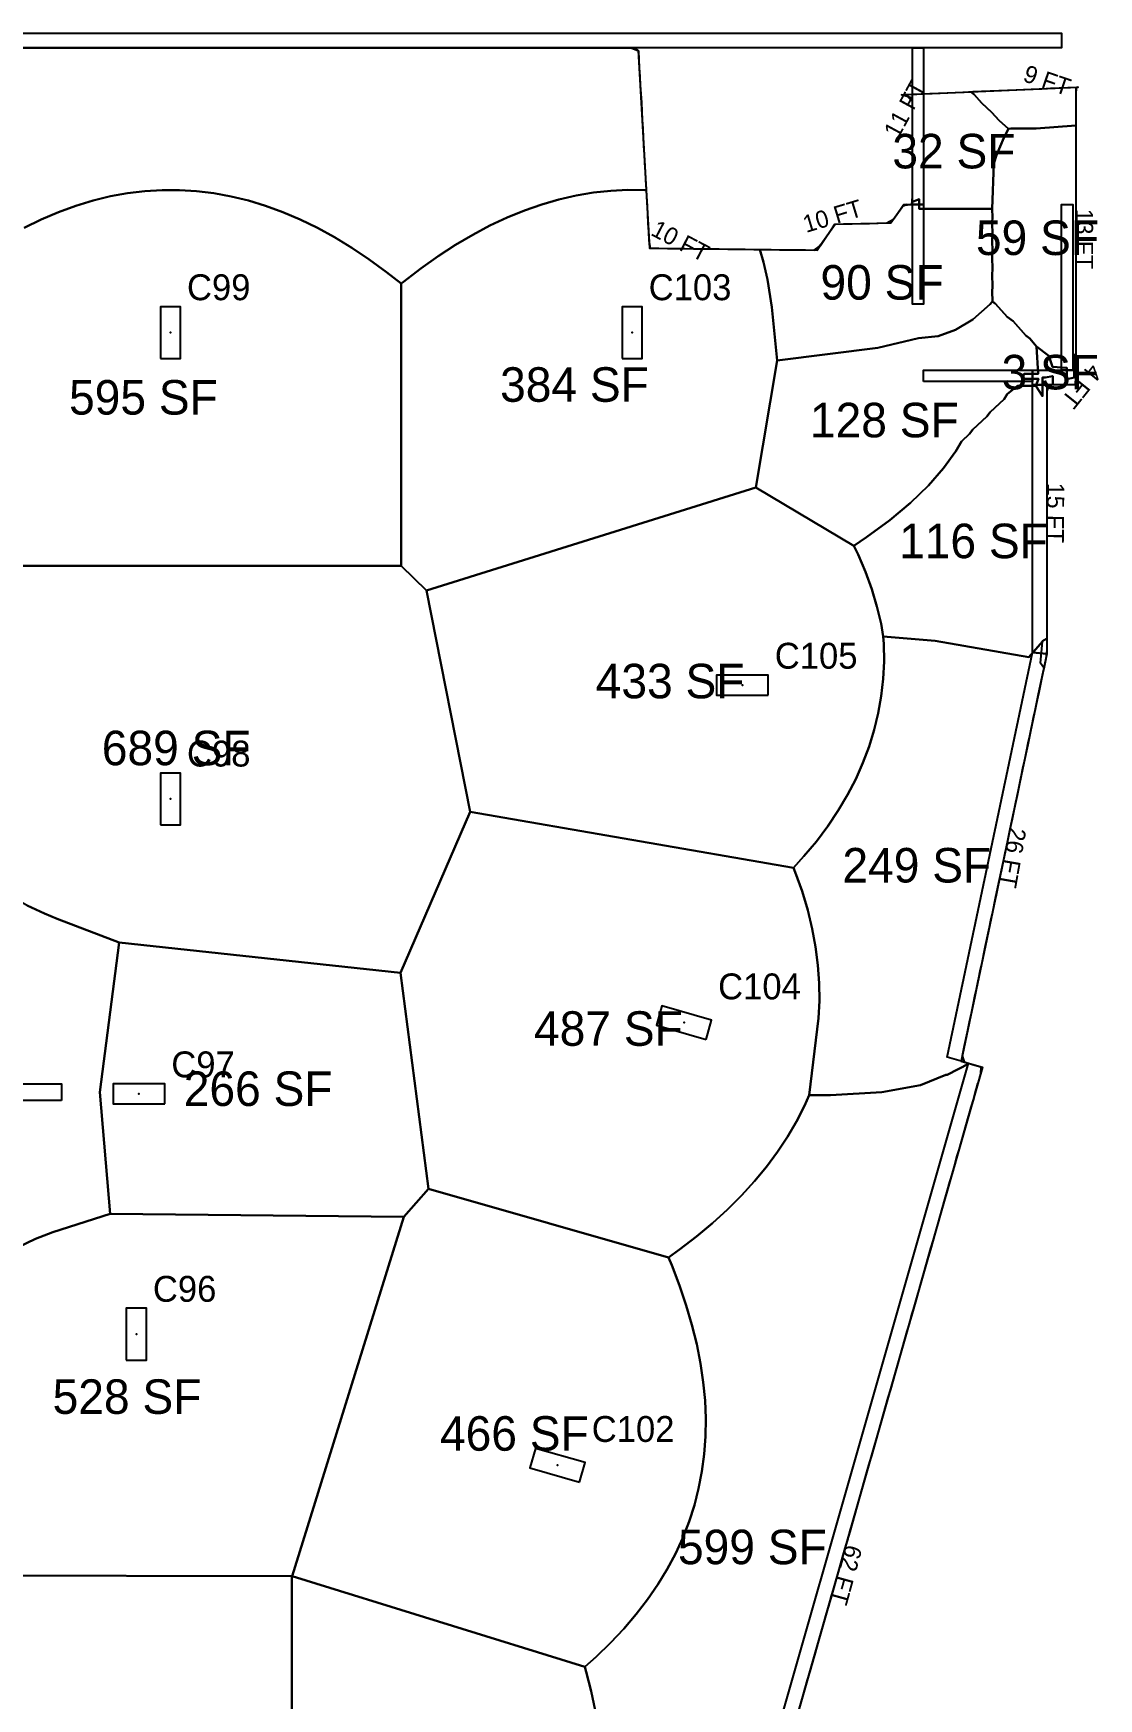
# Model space of a CAD drawing. Header units: metres. Extents: x 3272 to 9634, y 5311 to 56288.
# Drawn here: x 8892 to 9633, y 38758 to 39915 of the extents above; entities that cross this region are included whole.
import ezdxf
from ezdxf.enums import TextEntityAlignment as Align

# ---------------------------------------------------------------- set-up
doc = ezdxf.new("R2010")
doc.units = ezdxf.units.M
for name, color, linetype in [('BOUNDARY', 5, 'Continuous'), ('COL-LABEL', 2, 'Continuous'), ('COLS', 2, 'Continuous'), ('FLOOR_4_AREA_LABELS', 3, 'Continuous'), ('FLOOR_4_BOUNDARY', 5, 'Continuous'), ('FLOOR_4_COLUMNS', 7, 'Continuous'), ('FLOOR_4_FASCADE_COLUMNS', 30, 'Continuous'), ('FLOOR_4_FASCADE_WALLS', 4, 'Continuous'), ('FLOOR_4_LARGE_TRIBUTARY', 6, 'Continuous'), ('FLOOR_4_TRIBUTARY_COL_36', 2, 'Continuous'), ('FLOOR_4_TRIBUTARY_COL_37', 2, 'Continuous'), ('FLOOR_4_TRIBUTARY_COL_40', 2, 'Continuous'), ('FLOOR_4_TRIBUTARY_COL_44', 2, 'Continuous'), ('FLOOR_4_TRIBUTARY_COL_48', 2, 'Continuous'), ('FLOOR_4_TRIBUTARY_COL_52', 2, 'Continuous'), ('FLOOR_4_TRIBUTARY_COL_53', 2, 'Continuous'), ('FLOOR_4_TRIBUTARY_COL_93', 2, 'Continuous'), ('FLOOR_4_TRIBUTARY_COL_94', 2, 'Continuous'), ('FLOOR_4_TRIBUTARY_COL_95', 2, 'Continuous'), ('FLOOR_4_WALL_TRIBUTARY_116', 1, 'Continuous'), ('FLOOR_4_WALL_TRIBUTARY_131', 1, 'Continuous'), ('FLOOR_4_WALL_TRIBUTARY_132', 1, 'Continuous'), ('FLOOR_4_WALL_TRIBUTARY_133', 1, 'Continuous'), ('FLOOR_4_WALL_TRIBUTARY_134', 1, 'Continuous'), ('FLOOR_4_WALL_TRIBUTARY_135', 1, 'Continuous'), ('FLOOR_4_WALL_TRIBUTARY_137', 1, 'Continuous'), ('FLOOR_4_WALL_TRIBUTARY_140', 1, 'Continuous'), ('FLOOR_4_WALL_TRIBUTARY_141', 1, 'Continuous'), ('FLOOR_4_WALL_TRIBUTARY_142', 1, 'Continuous'), ('WALL', 4, 'Continuous')]:
    doc.layers.add(name, color=color, linetype=linetype)

msp = doc.modelspace()

# ---------------------------------------------------------------- linework, layer by layer
at = {"layer": 'BOUNDARY'}
msp.add_lwpolyline([(8392.9, 39905), (9310.3, 39905), (9312.5, 39903.1), (9320.2, 39765.6), (9436.9, 39764.3), (9449.2, 39782.3), (9488.2, 39783.3), (9497.1, 39796), (9503.1, 39796), (9503.1, 39870), (9495.6, 39872.3), (9618.5, 39877.6), (9616.8, 39876.9), (9616.8, 39670.8), (9596.6, 39670.8), (9596.6, 39483.7), (9537, 39200.7), (9551.8, 39196.4), (9343.1, 38466.8)], dxfattribs=at)
at = {"layer": 'COLS'}
for points in [[(8980.1, 39689), (8994.1, 39689), (8994.1, 39725), (8980.1, 39725)], [(9301.2, 39689), (9315.2, 39689), (9315.2, 39725), (9301.2, 39725)], [(9402.9, 39454.9), (9402.9, 39468.9), (9366.9, 39468.9), (9366.9, 39454.9)], [(8980.1, 39364.9), (8994.1, 39364.9), (8994.1, 39400.9), (8980.1, 39400.9)], [(9359.7, 39215.8), (9363.5, 39229.2), (9328.9, 39239.1), (9325.1, 39225.7)], [(8983.2, 39170.9), (8983.2, 39184.9), (8947.2, 39184.9), (8947.2, 39170.9)], [(8956.4, 38992.9), (8970.4, 38992.9), (8970.4, 39028.9), (8956.4, 39028.9)], [(9271.7, 38908.1), (9275.6, 38921.6), (9241, 38931.5), (9237.1, 38918)]]:
    msp.add_lwpolyline(points, close=True, dxfattribs=at)
at = {"layer": 'FLOOR_4_BOUNDARY'}
msp.add_lwpolyline([(8392.9, 39905), (9310.3, 39905), (9312.5, 39903.1), (9320.2, 39765.6), (9436.9, 39764.3), (9449.2, 39782.3), (9488.2, 39783.3), (9497.1, 39796), (9503.1, 39796), (9503.1, 39870), (9495.6, 39872.3), (9618.5, 39877.6), (9616.8, 39876.9), (9616.8, 39670.8), (9596.6, 39670.8), (9596.6, 39483.7), (9537, 39200.7), (9551.8, 39196.4), (9343.1, 38466.8)], dxfattribs=at)
at = {"layer": 'FLOOR_4_COLUMNS'}
for p in [(8987.1, 39707), (9308.2, 39707), (9384.9, 39461.9), (8987.1, 39382.9), (9344.3, 39227.4), (8965.2, 39177.9), (8963.4, 39010.9), (9256.3, 38919.8)]:
    msp.add_point(p, dxfattribs=at)
at = {"layer": 'FLOOR_4_FASCADE_COLUMNS'}
msp.add_lwpolyline([(9317.9, 39807), (9318.2, 39801), (9318.6, 39795), (9318.9, 39789), (9319.2, 39783), (9319.6, 39777), (9319.9, 39771), (9320.8, 39765.6), (9326.8, 39765.6), (9332.8, 39765.5), (9338.8, 39765.4), (9344.8, 39765.4), (9350.8, 39765.3), (9356.8, 39765.2), (9362.8, 39765.1), (9368.8, 39765.1), (9374.8, 39765), (9380.8, 39764.9), (9386.8, 39764.9), (9392.8, 39764.8), (9398.8, 39764.7)], dxfattribs=at)
at = {"layer": 'FLOOR_4_FASCADE_WALLS'}
for points in [[(8887.5, 39905), (8893.5, 39905), (8899.5, 39905), (8905.5, 39905), (8911.5, 39905), (8917.5, 39905), (8923.5, 39905), (8929.5, 39905), (8935.5, 39905), (8941.5, 39905), (8947.5, 39905), (8953.5, 39905), (8959.5, 39905), (8965.5, 39905), (8971.5, 39905), (8977.5, 39905), (8983.5, 39905), (8989.5, 39905), (8995.5, 39905), (9001.5, 39905), (9007.5, 39905), (9013.5, 39905), (9019.5, 39905), (9025.5, 39905), (9031.5, 39905), (9037.5, 39905), (9043.5, 39905), (9049.5, 39905), (9055.5, 39905), (9061.5, 39905), (9067.5, 39905), (9073.5, 39905), (9079.5, 39905), (9085.5, 39905), (9091.5, 39905), (9097.5, 39905), (9103.5, 39905), (9109.5, 39905), (9115.5, 39905), (9121.5, 39905), (9127.5, 39905), (9133.5, 39905), (9139.5, 39905), (9145.5, 39905), (9151.5, 39905), (9157.5, 39905), (9163.5, 39905), (9169.5, 39905), (9175.5, 39905), (9181.5, 39905), (9187.5, 39905), (9193.5, 39905), (9199.5, 39905), (9205.5, 39905), (9211.5, 39905), (9217.5, 39905), (9223.5, 39905), (9229.5, 39905), (9235.5, 39905), (9241.5, 39905), (9247.5, 39905), (9253.5, 39905), (9259.5, 39905), (9265.5, 39905), (9271.5, 39905), (9277.5, 39905), (9283.5, 39905), (9289.5, 39905), (9295.5, 39905), (9301.5, 39905), (9307.5, 39905), (9312.6, 39902.8), (9312.9, 39896.8), (9313.2, 39890.9), (9313.6, 39884.9), (9313.9, 39878.9), (9314.2, 39872.9), (9314.6, 39866.9), (9314.9, 39860.9), (9315.2, 39854.9), (9315.6, 39848.9), (9315.9, 39842.9), (9316.2, 39836.9), (9316.6, 39831), (9316.9, 39825), (9317.2, 39819), (9317.6, 39813), (9317.9, 39807)], [(9502.7, 39796), (9503.1, 39801.5), (9503.1, 39807.5), (9503.1, 39813.5), (9503.1, 39819.5), (9503.1, 39825.5), (9503.1, 39831.5), (9503.1, 39837.5), (9503.1, 39843.5), (9503.1, 39849.5), (9503.1, 39855.5), (9503.1, 39861.5), (9503.1, 39867.5), (9499.8, 39871.1), (9497.3, 39872.4), (9503.3, 39872.7), (9509.3, 39872.9), (9515.3, 39873.2), (9521.3, 39873.4), (9527.2, 39873.7), (9533.2, 39873.9), (9539.2, 39874.2), (9545.2, 39874.5)], [(9545.2, 39874.5), (9551.2, 39874.7), (9557.2, 39875), (9563.2, 39875.2), (9569.2, 39875.5), (9575.2, 39875.7), (9581.2, 39876), (9587.2, 39876.2), (9593.2, 39876.5), (9599.2, 39876.8), (9605.2, 39877), (9611.2, 39877.3), (9617.2, 39877.5), (9616.8, 39874.1), (9616.8, 39868.1), (9616.8, 39862.1), (9616.8, 39856.1), (9616.8, 39850.1)], [(9616.8, 39850.1), (9616.8, 39844.1), (9616.8, 39838.1), (9616.8, 39832.1), (9616.8, 39826.1), (9616.8, 39820.1), (9616.8, 39814.1), (9616.8, 39808.1), (9616.8, 39802.1), (9616.8, 39796.1), (9616.8, 39790.1), (9616.8, 39784.1), (9616.8, 39778.1), (9616.8, 39772.1), (9616.8, 39766.1), (9616.8, 39760.1), (9616.8, 39754.1), (9616.8, 39748.1), (9616.8, 39742.1), (9616.8, 39736.1), (9616.8, 39730.1), (9616.8, 39724.1), (9616.8, 39718.1), (9616.8, 39712.1), (9616.8, 39706.1), (9616.8, 39700.1), (9616.8, 39694.1)], [(9398.8, 39764.7), (9404.8, 39764.7), (9410.8, 39764.6), (9416.8, 39764.5), (9422.8, 39764.5), (9428.8, 39764.4), (9434.8, 39764.3), (9439.1, 39767.5), (9442.5, 39772.5), (9445.9, 39777.4), (9449.3, 39782.3), (9455.3, 39782.5), (9461.3, 39782.6), (9467.3, 39782.8), (9473.3, 39782.9), (9479.3, 39783.1), (9485.3, 39783.2), (9490, 39785.8), (9493.4, 39790.7), (9496.9, 39795.6), (9502.7, 39796)], [(9616.8, 39694.1), (9616.8, 39688.1), (9616.8, 39682.1), (9616.8, 39676.1), (9616.1, 39670.8), (9610.1, 39670.8), (9604.1, 39670.8), (9598.1, 39670.8)], [(9598.1, 39670.8), (9596.6, 39666.2), (9596.6, 39660.2), (9596.6, 39654.2), (9596.6, 39648.2), (9596.6, 39642.2), (9596.6, 39636.2), (9596.6, 39630.2), (9596.6, 39624.2), (9596.6, 39618.2), (9596.6, 39612.2), (9596.6, 39606.2), (9596.6, 39600.2), (9596.6, 39594.2), (9596.6, 39588.2), (9596.6, 39582.2), (9596.6, 39576.2), (9596.6, 39570.2), (9596.6, 39564.2), (9596.6, 39558.2), (9596.6, 39552.2), (9596.6, 39546.2), (9596.6, 39540.2), (9596.6, 39534.2), (9596.6, 39528.2), (9596.6, 39522.2), (9596.6, 39516.2), (9596.6, 39510.2), (9596.6, 39504.2), (9596.6, 39498.2), (9596.6, 39492.2)], [(9596.6, 39492.2), (9596.6, 39486.2), (9595.9, 39480.3), (9594.7, 39474.4), (9593.4, 39468.6), (9592.2, 39462.7), (9591, 39456.8), (9589.7, 39450.9), (9588.5, 39445.1), (9587.2, 39439.2), (9586, 39433.3), (9584.8, 39427.5), (9583.5, 39421.6), (9582.3, 39415.7), (9581.1, 39409.9), (9579.8, 39404), (9578.6, 39398.1), (9577.3, 39392.2), (9576.1, 39386.4), (9574.9, 39380.5), (9573.6, 39374.6), (9572.4, 39368.8), (9571.2, 39362.9), (9569.9, 39357), (9568.7, 39351.1), (9567.4, 39345.3), (9566.2, 39339.4), (9565, 39333.5), (9563.7, 39327.7), (9562.5, 39321.8), (9561.3, 39315.9), (9560, 39310), (9558.8, 39304.2), (9557.5, 39298.3), (9556.3, 39292.4), (9555.1, 39286.6), (9553.8, 39280.7), (9552.6, 39274.8), (9551.4, 39268.9), (9550.1, 39263.1), (9548.9, 39257.2), (9547.6, 39251.3), (9546.4, 39245.5), (9545.2, 39239.6), (9543.9, 39233.7), (9542.7, 39227.8), (9541.5, 39222), (9540.2, 39216.1), (9539, 39210.2), (9537.7, 39204.4), (9539.1, 39200.1), (9544.9, 39198.4)], [(9544.9, 39198.4), (9550.6, 39196.7), (9550.4, 39191.8), (9548.8, 39186), (9547.1, 39180.2), (9545.5, 39174.5), (9543.8, 39168.7), (9542.2, 39162.9), (9540.5, 39157.1), (9538.9, 39151.4), (9537.2, 39145.6), (9535.6, 39139.8), (9533.9, 39134.1), (9532.3, 39128.3), (9530.7, 39122.5), (9529, 39116.8), (9527.4, 39111), (9525.7, 39105.2), (9524.1, 39099.5), (9522.4, 39093.7), (9520.8, 39087.9), (9519.1, 39082.2), (9517.5, 39076.4), (9515.8, 39070.6), (9514.2, 39064.8), (9512.5, 39059.1), (9510.9, 39053.3), (9509.2, 39047.5), (9507.6, 39041.8), (9505.9, 39036), (9504.3, 39030.2), (9502.6, 39024.5), (9501, 39018.7), (9499.3, 39012.9), (9497.7, 39007.2), (9496, 39001.4), (9494.4, 38995.6), (9492.7, 38989.8), (9491.1, 38984.1), (9489.4, 38978.3), (9487.8, 38972.5), (9486.1, 38966.8), (9484.5, 38961), (9482.8, 38955.2), (9481.2, 38949.5), (9479.5, 38943.7), (9477.9, 38937.9), (9476.2, 38932.2), (9474.6, 38926.4), (9472.9, 38920.6), (9471.3, 38914.9), (9469.6, 38909.1), (9468, 38903.3), (9466.3, 38897.5), (9464.7, 38891.8), (9463, 38886), (9461.4, 38880.2), (9459.7, 38874.5), (9458.1, 38868.7), (9456.4, 38862.9), (9454.8, 38857.2), (9453.1, 38851.4), (9451.5, 38845.6), (9449.8, 38839.9), (9448.2, 38834.1), (9446.5, 38828.3), (9444.9, 38822.6), (9443.2, 38816.8), (9441.6, 38811), (9439.9, 38805.2), (9438.3, 38799.5), (9436.6, 38793.7), (9435, 38787.9), (9433.3, 38782.2), (9431.7, 38776.4), (9430, 38770.6), (9428.4, 38764.9), (9426.7, 38759.1), (9425.1, 38753.3)]]:
    msp.add_lwpolyline(points, dxfattribs=at)
at = {"layer": 'FLOOR_4_LARGE_TRIBUTARY'}
for points in [[(8885.3, 39905), (8897.3, 39905), (8909.3, 39905), (8921.3, 39905), (8933.3, 39905), (8945.3, 39905), (8957.3, 39905), (8969.3, 39905), (8981.3, 39905), (8993.3, 39905), (9005.3, 39905), (9017.3, 39905), (9029.3, 39905), (9041.3, 39905), (9053.3, 39905), (9065.3, 39905), (9077.3, 39905), (9089.3, 39905), (9101.3, 39905), (9113.3, 39905), (9125.3, 39905), (9137.3, 39905), (9149.3, 39905), (9161.3, 39905), (9173.3, 39905), (9185.3, 39905), (9197.3, 39905), (9209.3, 39905), (9221.3, 39905), (9233.3, 39905), (9245.3, 39905), (9257.3, 39905), (9269.3, 39905), (9281.3, 39905), (9293.3, 39905), (9305.3, 39905), (9310.3, 39905), (9312.5, 39903.1), (9317.3, 39818.4), (9318, 39805.8), (9317.3, 39805.9), (9305.3, 39806.1), (9293.3, 39805.5), (9281.3, 39804.3), (9269.3, 39802.3), (9257.3, 39799.5), (9245.3, 39796.1), (9233.3, 39791.9), (9221.3, 39787), (9209.3, 39781.4), (9197.3, 39775), (9185.3, 39767.9), (9173.3, 39760.1), (9161.3, 39751.6), (9149.3, 39742.3), (9147.6, 39741), (9137.3, 39749.1), (9125.3, 39757.9), (9113.3, 39765.9), (9101.3, 39773.2), (9089.3, 39779.7), (9077.3, 39785.6), (9065.3, 39790.7), (9053.3, 39795), (9041.3, 39798.7), (9029.3, 39801.6), (9017.3, 39803.8), (9005.3, 39805.3), (8993.3, 39806), (8981.3, 39806), (8969.3, 39805.3), (8957.3, 39803.8), (8945.3, 39801.7), (8933.3, 39798.8), (8921.3, 39795.1), (8909.3, 39790.8), (8897.3, 39785.7), (8885.3, 39779.9)], [(8885.3, 39779.9), (8897.3, 39785.7), (8909.3, 39790.8), (8921.3, 39795.1), (8933.3, 39798.8), (8945.3, 39801.7), (8957.3, 39803.8), (8969.3, 39805.3), (8981.3, 39806), (8993.3, 39806), (9005.3, 39805.3), (9017.3, 39803.8), (9029.3, 39801.6), (9041.3, 39798.7), (9053.3, 39795), (9065.3, 39790.7), (9077.3, 39785.6), (9089.3, 39779.7), (9101.3, 39773.2), (9113.3, 39765.9), (9125.3, 39757.9), (9137.3, 39749.1), (9147.6, 39741), (9147.6, 39544.9), (8776.3, 39544.9)], [(8887.4, 39308.9), (8899.4, 39303.2), (8908.3, 39299.5), (8951.4, 39283), (8937.9, 39179.1), (8945.1, 39094.6), (8905.3, 39081.8), (8893.3, 39077.1), (8881.3, 39071.4)], [(9282.4, 38749.5), (9279.7, 38762.8), (9276.3, 38776.2), (9275.3, 38779.7), (9283.2, 38786.7), (9293.2, 38796.4), (9302.4, 38806.2), (9311, 38816.2), (9318.9, 38826.4), (9326.1, 38836.9), (9332.5, 38847.5), (9338.3, 38858.3), (9343.4, 38869.4), (9347.8, 38880.6), (9351.5, 38892), (9354.4, 38903.6), (9356.7, 38915.5), (9358.3, 38927.5), (9359.2, 38939.7), (9359.4, 38952.2), (9358.9, 38964.8), (9357.6, 38977.6), (9355.7, 38990.6), (9353.1, 39003.9), (9349.8, 39017.3), (9345.8, 39030.9), (9341.1, 39044.8), (9335.7, 39058.8), (9333.4, 39064.2), (9341.2, 39069.7), (9353, 39078.8), (9364.1, 39088.1), (9374.6, 39097.6), (9384.3, 39107.3), (9393.4, 39117.2), (9401.7, 39127.3), (9409.3, 39137.6), (9416.3, 39148.1), (9422.5, 39158.8), (9428.1, 39169.7), (9431.3, 39177), (9446.2, 39177), (9481.9, 39179.2), (9508.8, 39184), (9526.3, 39191.2), (9527.2, 39191.2), (9542.5, 39199.1), (9542.6, 39199), (9550, 39196.9), (9551.8, 39196.4), (9548.6, 39185.2), (9548.5, 39185.1), (9545.3, 39173.6), (9542, 39162.1), (9538.7, 39150.5), (9535.4, 39139), (9532.1, 39127.4), (9528.8, 39115.9), (9525.5, 39104.4), (9522.2, 39092.8), (9518.9, 39081.3), (9515.6, 39069.8), (9512.3, 39058.2), (9509, 39046.7), (9505.7, 39035.1), (9502.4, 39023.6), (9499.1, 39012.1), (9495.8, 39000.5), (9492.5, 38989), (9489.2, 38977.5), (9485.9, 38965.9), (9482.6, 38954.4), (9479.3, 38942.8), (9476, 38931.3), (9472.7, 38919.8), (9469.4, 38908.2), (9466.1, 38896.7), (9462.8, 38885.2), (9459.5, 38873.6), (9456.2, 38862.1), (9452.9, 38850.5), (9449.6, 38839), (9446.3, 38827.5), (9443, 38815.9), (9439.7, 38804.4), (9436.4, 38792.9), (9433.1, 38781.3), (9429.8, 38769.8), (9426.5, 38758.2), (9423.2, 38746.7)], [(8829.2, 38717.9), (8841.2, 38843.1), (9071.6, 38842.6), (9071.6, 38605.8)], [(9071.6, 38605.8), (9071.6, 38842.6), (9071.7, 38842.6), (9275.3, 38779.7), (9276.3, 38776.2), (9279.7, 38762.8), (9282.4, 38749.5)]]:
    msp.add_lwpolyline(points, dxfattribs=at)
for points in [[(9503.1, 39806.4), (9503.1, 39818.4), (9503.1, 39830.4), (9503.1, 39842.4), (9503.1, 39854.4), (9503.1, 39866.4), (9503.1, 39870), (9495.6, 39872.3), (9543.8, 39874.4), (9546.1, 39872.4), (9551.4, 39866.4), (9558.1, 39860.3), (9563.5, 39854.4), (9569.9, 39848.5), (9566.6, 39842.4), (9561.5, 39830.4), (9559.7, 39824.4), (9558.7, 39792.9), (9507.9, 39792.9), (9507.9, 39799.8), (9503.1, 39797.8), (9503.1, 39806.4)], [(9546.1, 39874.5), (9558.1, 39875), (9570.1, 39875.5), (9580.3, 39876), (9618.5, 39877.6), (9616.8, 39876.9), (9616.8, 39850.9), (9589.2, 39848.9), (9571.5, 39848.9), (9570.1, 39848.6), (9569.9, 39848.5), (9563.5, 39854.4), (9558.1, 39860.3), (9551.4, 39866.4), (9546.1, 39872.4), (9543.8, 39874.4), (9546.1, 39874.5)], [(9558.9, 39750.9), (9558.6, 39759.7), (9558.9, 39762.9), (9558.6, 39771.7), (9558.9, 39774.9), (9558.6, 39783.7), (9558.9, 39786.9), (9558.7, 39792.9), (9559.7, 39824.4), (9561.5, 39830.4), (9566.6, 39842.4), (9569.9, 39848.5), (9570.1, 39848.6), (9571.5, 39848.9), (9589.2, 39848.9), (9616.8, 39850.9), (9616.8, 39785.3), (9616.8, 39774.9), (9616.8, 39762.9), (9616.8, 39750.9), (9616.8, 39738.9), (9616.8, 39726.9), (9616.8, 39714.9), (9616.8, 39702.9), (9616.8, 39691.9), (9615.7, 39691.3), (9615.7, 39675.8), (9610.8, 39674.7), (9610.5, 39674.9), (9610.5, 39682.6), (9600.5, 39683.3), (9597.9, 39690.9), (9589.4, 39697.4), (9584.8, 39702.9), (9582, 39704.9), (9573.1, 39714.9), (9569.1, 39718), (9561, 39726.9), (9558.8, 39728.7), (9558.6, 39735.7), (9558.9, 39738.9), (9558.6, 39747.7), (9558.9, 39750.9)], [(9149.3, 39742.3), (9161.3, 39751.6), (9173.3, 39760.1), (9185.3, 39767.9), (9197.3, 39775), (9209.3, 39781.4), (9221.3, 39787), (9233.3, 39791.9), (9245.3, 39796.1), (9257.3, 39799.5), (9269.3, 39802.3), (9281.3, 39804.3), (9293.3, 39805.5), (9305.3, 39806.1), (9317.3, 39805.9), (9318, 39805.8), (9320.2, 39765.6), (9397.1, 39764.8), (9399.6, 39755.9), (9402.3, 39743.9), (9405.3, 39724.6), (9409.1, 39687.6), (9394.3, 39599.4), (9165.1, 39527.7), (9147.6, 39544.9), (9147.6, 39741), (9149.3, 39742.3)], [(9479.1, 39696.4), (9409.1, 39687.6), (9405.3, 39724.6), (9402.3, 39743.9), (9399.6, 39755.9), (9397.1, 39764.8), (9436.9, 39764.3), (9439.3, 39767.9), (9447.5, 39779.9), (9449.2, 39782.3), (9488.2, 39783.3), (9494.8, 39792.7), (9496.3, 39794.8), (9499, 39796), (9503.1, 39796), (9503.1, 39797.8), (9507.9, 39799.8), (9507.9, 39792.9), (9558.7, 39792.9), (9558.9, 39786.9), (9558.6, 39783.7), (9558.9, 39774.9), (9558.6, 39771.7), (9558.9, 39762.9), (9558.6, 39759.7), (9558.9, 39750.9), (9558.6, 39747.7), (9558.9, 39738.9), (9558.6, 39735.7), (9558.8, 39728.7), (9558.4, 39728.2), (9557.1, 39726.8), (9545.1, 39716.2), (9533.1, 39708.8), (9521.1, 39704.5), (9507.4, 39703.2), (9479.1, 39696.4)], [(9496.3, 39794.8), (9497.1, 39796), (9499, 39796), (9496.3, 39794.8)], [(9533.1, 39708.8), (9545.1, 39716.2), (9557.1, 39726.8), (9558.4, 39728.2), (9558.8, 39728.7), (9561, 39726.9), (9569.1, 39718), (9573.1, 39714.9), (9582, 39704.9), (9584.8, 39702.9), (9589.4, 39697.4), (9590.7, 39678.4), (9580.8, 39678.4), (9579.5, 39674.9), (9590.8, 39674.9), (9588.9, 39669.9), (9576.2, 39669.9), (9569.1, 39664.2), (9567, 39660.7), (9557.1, 39651.8), (9554.8, 39648.7), (9545.1, 39639.6), (9542.8, 39636.7), (9537.2, 39631.4), (9533.4, 39624.7), (9524.8, 39612.7), (9514.3, 39600.7), (9501.9, 39588.7), (9487.5, 39576.7), (9471.3, 39564.7), (9462.5, 39558.8), (9394.3, 39599.4), (9409.1, 39687.6), (9479.1, 39696.4), (9507.4, 39703.2), (9521.1, 39704.5), (9533.1, 39708.8)], [(9470.5, 39540.7), (9465.4, 39552.7), (9462.5, 39558.8), (9471.3, 39564.7), (9487.5, 39576.7), (9501.9, 39588.7), (9514.3, 39600.7), (9524.8, 39612.7), (9533.4, 39624.7), (9537.2, 39631.4), (9542.8, 39636.7), (9545.1, 39639.6), (9554.8, 39648.7), (9557.1, 39651.8), (9567, 39660.7), (9569.1, 39664.2), (9576.2, 39669.9), (9588.9, 39669.9), (9593.6, 39662.8), (9593.6, 39675.8), (9595.6, 39675.8), (9600.5, 39676.8), (9600.7, 39676.6), (9600.7, 39670.8), (9596.6, 39670.8), (9596.6, 39659.6), (9596.6, 39648.7), (9596.6, 39636.7), (9596.6, 39624.7), (9596.6, 39612.7), (9596.6, 39600.7), (9596.6, 39588.7), (9596.6, 39576.7), (9596.6, 39564.7), (9596.6, 39552.7), (9596.6, 39540.7), (9596.6, 39528.7), (9596.6, 39516.7), (9596.6, 39504.7), (9596.6, 39494.5), (9596.6, 39483.7), (9594.5, 39473.9), (9592.2, 39477.3), (9593.7, 39492.3), (9584.2, 39481.3), (9519, 39492.7), (9482.9, 39495.7), (9481.3, 39504.7), (9478.4, 39516.7), (9474.8, 39528.7), (9470.5, 39540.7)], [(9165.1, 39527.7), (9394.3, 39599.4), (9462.5, 39558.8), (9465.4, 39552.7), (9470.5, 39540.7), (9474.8, 39528.7), (9478.4, 39516.7), (9481.3, 39504.7), (9482.9, 39495.7), (9483.3, 39490.7), (9483.4, 39478.4), (9482.8, 39466.3), (9481.4, 39454.3), (9479.3, 39442.5), (9476.5, 39430.8), (9473, 39419.3), (9468.7, 39407.9), (9463.7, 39396.7), (9458, 39385.7), (9451.5, 39374.8), (9444.3, 39364), (9436.4, 39353.4), (9427.7, 39343), (9420.4, 39335), (9195.6, 39373.9), (9165.1, 39527.7)], [(8776.3, 39396.1), (8776.3, 39544.9), (9147.6, 39544.9), (9165.1, 39527.7), (9195.6, 39373.9), (9147, 39262.1), (8951.4, 39283), (8908.3, 39299.5), (8899.4, 39303.2), (8887.4, 39308.9), (8875.4, 39315.3), (8863.4, 39322.5), (8851.4, 39330.3), (8839.4, 39338.9), (8827.4, 39348.2), (8815.4, 39358.3), (8803.4, 39369), (8791.4, 39380.5), (8779.4, 39392.8), (8776.3, 39396.1)], [(9446.2, 39177), (9431.3, 39177), (9437.7, 39230.5), (9438.4, 39242.6), (9438.3, 39254.9), (9437.4, 39267.3), (9435.8, 39280), (9433.4, 39292.7), (9430.3, 39305.6), (9426.4, 39318.7), (9421.7, 39332), (9420.4, 39335), (9427.7, 39343), (9436.4, 39353.4), (9444.3, 39364), (9451.5, 39374.8), (9458, 39385.7), (9463.7, 39396.7), (9468.7, 39407.9), (9473, 39419.3), (9476.5, 39430.8), (9479.3, 39442.5), (9481.4, 39454.3), (9482.8, 39466.3), (9483.4, 39478.4), (9483.3, 39490.7), (9482.9, 39495.7), (9519, 39492.7), (9584.2, 39481.3), (9593.7, 39492.3), (9593.8, 39492.7), (9596.6, 39494.5), (9596.6, 39483.7), (9594.5, 39473.9), (9593.2, 39467.5), (9590.7, 39455.8), (9588.3, 39444), (9585.8, 39432.3), (9583.3, 39420.6), (9580.8, 39408.8), (9578.4, 39397.1), (9575.9, 39385.3), (9573.4, 39373.6), (9570.9, 39361.9), (9568.5, 39350.1), (9566, 39338.4), (9563.5, 39326.6), (9561, 39314.9), (9558.6, 39303.1), (9556.1, 39291.4), (9553.6, 39279.7), (9551.1, 39267.9), (9548.7, 39256.2), (9546.2, 39244.4), (9543.7, 39232.7), (9541.2, 39220.9), (9539.2, 39211.2), (9537, 39200.7), (9542.5, 39199.1), (9527.2, 39191.2), (9526.3, 39191.2), (9508.8, 39184), (9481.9, 39179.2), (9446.2, 39177)], [(9147, 39262.1), (9195.6, 39373.9), (9420.4, 39335), (9421.7, 39332), (9426.4, 39318.7), (9430.3, 39305.6), (9433.4, 39292.7), (9435.8, 39280), (9437.4, 39267.3), (9438.3, 39254.9), (9438.4, 39242.6), (9437.7, 39230.5), (9431.3, 39177), (9428.1, 39169.7), (9422.5, 39158.8), (9416.3, 39148.1), (9409.3, 39137.6), (9401.7, 39127.3), (9393.4, 39117.2), (9384.3, 39107.3), (9374.6, 39097.6), (9364.1, 39088.1), (9353, 39078.8), (9341.2, 39069.7), (9333.4, 39064.2), (9166.6, 39111.8), (9147, 39262.1)], [(8937.9, 39179.1), (8951.4, 39283), (9147, 39262.1), (9166.6, 39111.8), (9149.4, 39092.4), (8945.1, 39094.6), (8937.9, 39179.1)], [(9149.4, 39092.4), (9166.6, 39111.8), (9333.4, 39064.2), (9335.7, 39058.8), (9341.1, 39044.8), (9345.8, 39030.9), (9349.8, 39017.3), (9353.1, 39003.9), (9355.7, 38990.6), (9357.6, 38977.6), (9358.9, 38964.8), (9359.4, 38952.2), (9359.2, 38939.7), (9358.3, 38927.5), (9356.7, 38915.5), (9354.4, 38903.6), (9351.5, 38892), (9347.8, 38880.6), (9343.4, 38869.4), (9338.3, 38858.3), (9332.5, 38847.5), (9326.1, 38836.9), (9318.9, 38826.4), (9311, 38816.2), (9302.4, 38806.2), (9293.2, 38796.4), (9283.2, 38786.7), (9275.3, 38779.7), (9071.7, 38842.6), (9149.4, 39092.4)], [(8773.3, 38980.9), (8785.3, 38994.5), (8797.3, 39007.2), (8809.3, 39019.1), (8821.3, 39030), (8833.3, 39040.1), (8845.3, 39049.2), (8857.3, 39057.5), (8869.3, 39064.9), (8881.3, 39071.4), (8893.3, 39077.1), (8905.3, 39081.8), (8945.1, 39094.6), (9149.4, 39092.4), (9071.7, 38842.6), (9071.6, 38842.6), (8841.2, 38843.1), (8764.4, 38910.8), (8764.4, 38970.2), (8773.3, 38980.9)]]:
    msp.add_lwpolyline(points, close=True, dxfattribs=at)
at = {"layer": 'FLOOR_4_TRIBUTARY_COL_36'}
msp.add_lwpolyline([(9149.4, 39092.4), (9166.6, 39111.8), (9333.4, 39064.2), (9335.7, 39058.8), (9341.1, 39044.8), (9345.8, 39030.9), (9349.8, 39017.3), (9353.1, 39003.9), (9355.7, 38990.6), (9357.6, 38977.6), (9358.9, 38964.8), (9359.4, 38952.2), (9359.2, 38939.7), (9358.3, 38927.5), (9356.7, 38915.5), (9354.4, 38903.6), (9351.5, 38892), (9347.8, 38880.6), (9343.4, 38869.4), (9338.3, 38858.3), (9332.5, 38847.5), (9326.1, 38836.9), (9318.9, 38826.4), (9311, 38816.2), (9302.4, 38806.2), (9293.2, 38796.4), (9283.2, 38786.7), (9275.3, 38779.7), (9071.7, 38842.6), (9149.4, 39092.4)], close=True, dxfattribs=at)
at = {"layer": 'FLOOR_4_TRIBUTARY_COL_37'}
msp.add_lwpolyline([(8829.2, 38717.9), (8841.2, 38843.1), (9071.6, 38842.6), (9071.6, 38605.8)], dxfattribs=at)
at = {"layer": 'FLOOR_4_TRIBUTARY_COL_40'}
msp.add_lwpolyline([(9147, 39262.1), (9195.6, 39373.9), (9420.4, 39335), (9421.7, 39332), (9426.4, 39318.7), (9430.3, 39305.6), (9433.4, 39292.7), (9435.8, 39280), (9437.4, 39267.3), (9438.3, 39254.9), (9438.4, 39242.6), (9437.7, 39230.5), (9431.3, 39177), (9428.1, 39169.7), (9422.5, 39158.8), (9416.3, 39148.1), (9409.3, 39137.6), (9401.7, 39127.3), (9393.4, 39117.2), (9384.3, 39107.3), (9374.6, 39097.6), (9364.1, 39088.1), (9353, 39078.8), (9341.2, 39069.7), (9333.4, 39064.2), (9166.6, 39111.8), (9147, 39262.1)], close=True, dxfattribs=at)
at = {"layer": 'FLOOR_4_TRIBUTARY_COL_44'}
msp.add_lwpolyline([(8773.3, 38980.9), (8785.3, 38994.5), (8797.3, 39007.2), (8809.3, 39019.1), (8821.3, 39030), (8833.3, 39040.1), (8845.3, 39049.2), (8857.3, 39057.5), (8869.3, 39064.9), (8881.3, 39071.4), (8893.3, 39077.1), (8905.3, 39081.8), (8945.1, 39094.6), (9149.4, 39092.4), (9071.7, 38842.6), (9071.6, 38842.6), (8841.2, 38843.1), (8764.4, 38910.8), (8764.4, 38970.2), (8773.3, 38980.9)], close=True, dxfattribs=at)
at = {"layer": 'FLOOR_4_TRIBUTARY_COL_48'}
msp.add_lwpolyline([(8776.3, 39396.1), (8776.3, 39544.9), (9147.6, 39544.9), (9165.1, 39527.7), (9195.6, 39373.9), (9147, 39262.1), (8951.4, 39283), (8908.3, 39299.5), (8899.4, 39303.2), (8887.4, 39308.9), (8875.4, 39315.3), (8863.4, 39322.5), (8851.4, 39330.3), (8839.4, 39338.9), (8827.4, 39348.2), (8815.4, 39358.3), (8803.4, 39369), (8791.4, 39380.5), (8779.4, 39392.8), (8776.3, 39396.1)], close=True, dxfattribs=at)
at = {"layer": 'FLOOR_4_TRIBUTARY_COL_52'}
msp.add_lwpolyline([(8885.3, 39779.9), (8897.3, 39785.7), (8909.3, 39790.8), (8921.3, 39795.1), (8933.3, 39798.8), (8945.3, 39801.7), (8957.3, 39803.8), (8969.3, 39805.3), (8981.3, 39806), (8993.3, 39806), (9005.3, 39805.3), (9017.3, 39803.8), (9029.3, 39801.6), (9041.3, 39798.7), (9053.3, 39795), (9065.3, 39790.7), (9077.3, 39785.6), (9089.3, 39779.7), (9101.3, 39773.2), (9113.3, 39765.9), (9125.3, 39757.9), (9137.3, 39749.1), (9147.6, 39741), (9147.6, 39544.9), (8776.3, 39544.9)], dxfattribs=at)
at = {"layer": 'FLOOR_4_TRIBUTARY_COL_53'}
msp.add_lwpolyline([(9149.3, 39742.3), (9161.3, 39751.6), (9173.3, 39760.1), (9185.3, 39767.9), (9197.3, 39775), (9209.3, 39781.4), (9221.3, 39787), (9233.3, 39791.9), (9245.3, 39796.1), (9257.3, 39799.5), (9269.3, 39802.3), (9281.3, 39804.3), (9293.3, 39805.5), (9305.3, 39806.1), (9317.3, 39805.9), (9318, 39805.8), (9320.2, 39765.6), (9397.1, 39764.8), (9399.6, 39755.9), (9402.3, 39743.9), (9405.3, 39724.6), (9409.1, 39687.6), (9394.3, 39599.4), (9165.1, 39527.7), (9147.6, 39544.9), (9147.6, 39741), (9149.3, 39742.3)], close=True, dxfattribs=at)
at = {"layer": 'FLOOR_4_TRIBUTARY_COL_93'}
msp.add_lwpolyline([(9071.6, 38605.8), (9071.6, 38842.6), (9071.7, 38842.6), (9275.3, 38779.7), (9276.3, 38776.2), (9279.7, 38762.8), (9282.4, 38749.5)], dxfattribs=at)
at = {"layer": 'FLOOR_4_TRIBUTARY_COL_94'}
msp.add_lwpolyline([(9165.1, 39527.7), (9394.3, 39599.4), (9462.5, 39558.8), (9465.4, 39552.7), (9470.5, 39540.7), (9474.8, 39528.7), (9478.4, 39516.7), (9481.3, 39504.7), (9482.9, 39495.7), (9483.3, 39490.7), (9483.4, 39478.4), (9482.8, 39466.3), (9481.4, 39454.3), (9479.3, 39442.5), (9476.5, 39430.8), (9473, 39419.3), (9468.7, 39407.9), (9463.7, 39396.7), (9458, 39385.7), (9451.5, 39374.8), (9444.3, 39364), (9436.4, 39353.4), (9427.7, 39343), (9420.4, 39335), (9195.6, 39373.9), (9165.1, 39527.7)], close=True, dxfattribs=at)
at = {"layer": 'FLOOR_4_TRIBUTARY_COL_95'}
msp.add_lwpolyline([(8937.9, 39179.1), (8951.4, 39283), (9147, 39262.1), (9166.6, 39111.8), (9149.4, 39092.4), (8945.1, 39094.6), (8937.9, 39179.1)], close=True, dxfattribs=at)
at = {"layer": 'FLOOR_4_WALL_TRIBUTARY_116'}
msp.add_lwpolyline([(8887.4, 39308.9), (8899.4, 39303.2), (8908.3, 39299.5), (8951.4, 39283), (8937.9, 39179.1), (8945.1, 39094.6), (8905.3, 39081.8), (8893.3, 39077.1), (8881.3, 39071.4)], dxfattribs=at)
at = {"layer": 'FLOOR_4_WALL_TRIBUTARY_131'}
msp.add_lwpolyline([(9282.4, 38749.5), (9279.7, 38762.8), (9276.3, 38776.2), (9275.3, 38779.7), (9283.2, 38786.7), (9293.2, 38796.4), (9302.4, 38806.2), (9311, 38816.2), (9318.9, 38826.4), (9326.1, 38836.9), (9332.5, 38847.5), (9338.3, 38858.3), (9343.4, 38869.4), (9347.8, 38880.6), (9351.5, 38892), (9354.4, 38903.6), (9356.7, 38915.5), (9358.3, 38927.5), (9359.2, 38939.7), (9359.4, 38952.2), (9358.9, 38964.8), (9357.6, 38977.6), (9355.7, 38990.6), (9353.1, 39003.9), (9349.8, 39017.3), (9345.8, 39030.9), (9341.1, 39044.8), (9335.7, 39058.8), (9333.4, 39064.2), (9341.2, 39069.7), (9353, 39078.8), (9364.1, 39088.1), (9374.6, 39097.6), (9384.3, 39107.3), (9393.4, 39117.2), (9401.7, 39127.3), (9409.3, 39137.6), (9416.3, 39148.1), (9422.5, 39158.8), (9428.1, 39169.7), (9431.3, 39177), (9446.2, 39177), (9481.9, 39179.2), (9508.8, 39184), (9526.3, 39191.2), (9527.2, 39191.2), (9542.5, 39199.1), (9542.6, 39199), (9550, 39196.9), (9551.8, 39196.4), (9548.6, 39185.2), (9548.5, 39185.1), (9545.3, 39173.6), (9542, 39162.1), (9538.7, 39150.5), (9535.4, 39139), (9532.1, 39127.4), (9528.8, 39115.9), (9525.5, 39104.4), (9522.2, 39092.8), (9518.9, 39081.3), (9515.6, 39069.8), (9512.3, 39058.2), (9509, 39046.7), (9505.7, 39035.1), (9502.4, 39023.6), (9499.1, 39012.1), (9495.8, 39000.5), (9492.5, 38989), (9489.2, 38977.5), (9485.9, 38965.9), (9482.6, 38954.4), (9479.3, 38942.8), (9476, 38931.3), (9472.7, 38919.8), (9469.4, 38908.2), (9466.1, 38896.7), (9462.8, 38885.2), (9459.5, 38873.6), (9456.2, 38862.1), (9452.9, 38850.5), (9449.6, 38839), (9446.3, 38827.5), (9443, 38815.9), (9439.7, 38804.4), (9436.4, 38792.9), (9433.1, 38781.3), (9429.8, 38769.8), (9426.5, 38758.2), (9423.2, 38746.7)], dxfattribs=at)
at = {"layer": 'FLOOR_4_WALL_TRIBUTARY_132'}
msp.add_lwpolyline([(9446.2, 39177), (9431.3, 39177), (9437.7, 39230.5), (9438.4, 39242.6), (9438.3, 39254.9), (9437.4, 39267.3), (9435.8, 39280), (9433.4, 39292.7), (9430.3, 39305.6), (9426.4, 39318.7), (9421.7, 39332), (9420.4, 39335), (9427.7, 39343), (9436.4, 39353.4), (9444.3, 39364), (9451.5, 39374.8), (9458, 39385.7), (9463.7, 39396.7), (9468.7, 39407.9), (9473, 39419.3), (9476.5, 39430.8), (9479.3, 39442.5), (9481.4, 39454.3), (9482.8, 39466.3), (9483.4, 39478.4), (9483.3, 39490.7), (9482.9, 39495.7), (9519, 39492.7), (9584.2, 39481.3), (9593.7, 39492.3), (9593.8, 39492.7), (9596.6, 39494.5), (9596.6, 39483.7), (9594.5, 39473.9), (9593.2, 39467.5), (9590.7, 39455.8), (9588.3, 39444), (9585.8, 39432.3), (9583.3, 39420.6), (9580.8, 39408.8), (9578.4, 39397.1), (9575.9, 39385.3), (9573.4, 39373.6), (9570.9, 39361.9), (9568.5, 39350.1), (9566, 39338.4), (9563.5, 39326.6), (9561, 39314.9), (9558.6, 39303.1), (9556.1, 39291.4), (9553.6, 39279.7), (9551.1, 39267.9), (9548.7, 39256.2), (9546.2, 39244.4), (9543.7, 39232.7), (9541.2, 39220.9), (9539.2, 39211.2), (9537, 39200.7), (9542.5, 39199.1), (9527.2, 39191.2), (9526.3, 39191.2), (9508.8, 39184), (9481.9, 39179.2), (9446.2, 39177)], close=True, dxfattribs=at)
at = {"layer": 'FLOOR_4_WALL_TRIBUTARY_133'}
msp.add_lwpolyline([(9470.5, 39540.7), (9465.4, 39552.7), (9462.5, 39558.8), (9471.3, 39564.7), (9487.5, 39576.7), (9501.9, 39588.7), (9514.3, 39600.7), (9524.8, 39612.7), (9533.4, 39624.7), (9537.2, 39631.4), (9542.8, 39636.7), (9545.1, 39639.6), (9554.8, 39648.7), (9557.1, 39651.8), (9567, 39660.7), (9569.1, 39664.2), (9576.2, 39669.9), (9588.9, 39669.9), (9593.6, 39662.8), (9593.6, 39675.8), (9595.6, 39675.8), (9600.5, 39676.8), (9600.7, 39676.6), (9600.7, 39670.8), (9596.6, 39670.8), (9596.6, 39659.6), (9596.6, 39648.7), (9596.6, 39636.7), (9596.6, 39624.7), (9596.6, 39612.7), (9596.6, 39600.7), (9596.6, 39588.7), (9596.6, 39576.7), (9596.6, 39564.7), (9596.6, 39552.7), (9596.6, 39540.7), (9596.6, 39528.7), (9596.6, 39516.7), (9596.6, 39504.7), (9596.6, 39494.5), (9596.6, 39483.7), (9594.5, 39473.9), (9592.2, 39477.3), (9593.7, 39492.3), (9584.2, 39481.3), (9519, 39492.7), (9482.9, 39495.7), (9481.3, 39504.7), (9478.4, 39516.7), (9474.8, 39528.7), (9470.5, 39540.7)], close=True, dxfattribs=at)
at = {"layer": 'FLOOR_4_WALL_TRIBUTARY_134'}
msp.add_lwpolyline([(9533.1, 39708.8), (9545.1, 39716.2), (9557.1, 39726.8), (9558.4, 39728.2), (9558.8, 39728.7), (9561, 39726.9), (9569.1, 39718), (9573.1, 39714.9), (9582, 39704.9), (9584.8, 39702.9), (9589.4, 39697.4), (9590.7, 39678.4), (9580.8, 39678.4), (9579.5, 39674.9), (9590.8, 39674.9), (9588.9, 39669.9), (9576.2, 39669.9), (9569.1, 39664.2), (9567, 39660.7), (9557.1, 39651.8), (9554.8, 39648.7), (9545.1, 39639.6), (9542.8, 39636.7), (9537.2, 39631.4), (9533.4, 39624.7), (9524.8, 39612.7), (9514.3, 39600.7), (9501.9, 39588.7), (9487.5, 39576.7), (9471.3, 39564.7), (9462.5, 39558.8), (9394.3, 39599.4), (9409.1, 39687.6), (9479.1, 39696.4), (9507.4, 39703.2), (9521.1, 39704.5), (9533.1, 39708.8)], close=True, dxfattribs=at)
at = {"layer": 'FLOOR_4_WALL_TRIBUTARY_135'}
msp.add_lwpolyline([(9558.9, 39750.9), (9558.6, 39759.7), (9558.9, 39762.9), (9558.6, 39771.7), (9558.9, 39774.9), (9558.6, 39783.7), (9558.9, 39786.9), (9558.7, 39792.9), (9559.7, 39824.4), (9561.5, 39830.4), (9566.6, 39842.4), (9569.9, 39848.5), (9570.1, 39848.6), (9571.5, 39848.9), (9589.2, 39848.9), (9616.8, 39850.9), (9616.8, 39785.3), (9616.8, 39774.9), (9616.8, 39762.9), (9616.8, 39750.9), (9616.8, 39738.9), (9616.8, 39726.9), (9616.8, 39714.9), (9616.8, 39702.9), (9616.8, 39691.9), (9615.7, 39691.3), (9615.7, 39675.8), (9610.8, 39674.7), (9610.5, 39674.9), (9610.5, 39682.6), (9600.5, 39683.3), (9597.9, 39690.9), (9589.4, 39697.4), (9584.8, 39702.9), (9582, 39704.9), (9573.1, 39714.9), (9569.1, 39718), (9561, 39726.9), (9558.8, 39728.7), (9558.6, 39735.7), (9558.9, 39738.9), (9558.6, 39747.7), (9558.9, 39750.9)], close=True, dxfattribs=at)
at = {"layer": 'FLOOR_4_WALL_TRIBUTARY_137'}
msp.add_lwpolyline([(8885.3, 39905), (8897.3, 39905), (8909.3, 39905), (8921.3, 39905), (8933.3, 39905), (8945.3, 39905), (8957.3, 39905), (8969.3, 39905), (8981.3, 39905), (8993.3, 39905), (9005.3, 39905), (9017.3, 39905), (9029.3, 39905), (9041.3, 39905), (9053.3, 39905), (9065.3, 39905), (9077.3, 39905), (9089.3, 39905), (9101.3, 39905), (9113.3, 39905), (9125.3, 39905), (9137.3, 39905), (9149.3, 39905), (9161.3, 39905), (9173.3, 39905), (9185.3, 39905), (9197.3, 39905), (9209.3, 39905), (9221.3, 39905), (9233.3, 39905), (9245.3, 39905), (9257.3, 39905), (9269.3, 39905), (9281.3, 39905), (9293.3, 39905), (9305.3, 39905), (9310.3, 39905), (9312.5, 39903.1), (9317.3, 39818.4), (9318, 39805.8), (9317.3, 39805.9), (9305.3, 39806.1), (9293.3, 39805.5), (9281.3, 39804.3), (9269.3, 39802.3), (9257.3, 39799.5), (9245.3, 39796.1), (9233.3, 39791.9), (9221.3, 39787), (9209.3, 39781.4), (9197.3, 39775), (9185.3, 39767.9), (9173.3, 39760.1), (9161.3, 39751.6), (9149.3, 39742.3), (9147.6, 39741), (9137.3, 39749.1), (9125.3, 39757.9), (9113.3, 39765.9), (9101.3, 39773.2), (9089.3, 39779.7), (9077.3, 39785.6), (9065.3, 39790.7), (9053.3, 39795), (9041.3, 39798.7), (9029.3, 39801.6), (9017.3, 39803.8), (9005.3, 39805.3), (8993.3, 39806), (8981.3, 39806), (8969.3, 39805.3), (8957.3, 39803.8), (8945.3, 39801.7), (8933.3, 39798.8), (8921.3, 39795.1), (8909.3, 39790.8), (8897.3, 39785.7), (8885.3, 39779.9)], dxfattribs=at)
msp.add_lwpolyline([(9546.1, 39874.5), (9558.1, 39875), (9570.1, 39875.5), (9580.3, 39876), (9618.5, 39877.6), (9616.8, 39876.9), (9616.8, 39850.9), (9589.2, 39848.9), (9571.5, 39848.9), (9570.1, 39848.6), (9569.9, 39848.5), (9563.5, 39854.4), (9558.1, 39860.3), (9551.4, 39866.4), (9546.1, 39872.4), (9543.8, 39874.4), (9546.1, 39874.5)], close=True, dxfattribs=at)
at = {"layer": 'FLOOR_4_WALL_TRIBUTARY_140'}
for points in [[(9503.1, 39806.4), (9503.1, 39818.4), (9503.1, 39830.4), (9503.1, 39842.4), (9503.1, 39854.4), (9503.1, 39866.4), (9503.1, 39870), (9495.6, 39872.3), (9543.8, 39874.4), (9546.1, 39872.4), (9551.4, 39866.4), (9558.1, 39860.3), (9563.5, 39854.4), (9569.9, 39848.5), (9566.6, 39842.4), (9561.5, 39830.4), (9559.7, 39824.4), (9558.7, 39792.9), (9507.9, 39792.9), (9507.9, 39799.8), (9503.1, 39797.8), (9503.1, 39806.4)], [(9496.3, 39794.8), (9497.1, 39796), (9499, 39796), (9496.3, 39794.8)]]:
    msp.add_lwpolyline(points, close=True, dxfattribs=at)
at = {"layer": 'FLOOR_4_WALL_TRIBUTARY_141'}
msp.add_lwpolyline([(9479.1, 39696.4), (9409.1, 39687.6), (9405.3, 39724.6), (9402.3, 39743.9), (9399.6, 39755.9), (9397.1, 39764.8), (9436.9, 39764.3), (9439.3, 39767.9), (9447.5, 39779.9), (9449.2, 39782.3), (9488.2, 39783.3), (9494.8, 39792.7), (9496.3, 39794.8), (9499, 39796), (9503.1, 39796), (9503.1, 39797.8), (9507.9, 39799.8), (9507.9, 39792.9), (9558.7, 39792.9), (9558.9, 39786.9), (9558.6, 39783.7), (9558.9, 39774.9), (9558.6, 39771.7), (9558.9, 39762.9), (9558.6, 39759.7), (9558.9, 39750.9), (9558.6, 39747.7), (9558.9, 39738.9), (9558.6, 39735.7), (9558.8, 39728.7), (9558.4, 39728.2), (9557.1, 39726.8), (9545.1, 39716.2), (9533.1, 39708.8), (9521.1, 39704.5), (9507.4, 39703.2), (9479.1, 39696.4)], close=True, dxfattribs=at)
at = {"layer": 'FLOOR_4_WALL_TRIBUTARY_142'}
msp.add_lwpolyline([(9590.8, 39674.9), (9579.5, 39674.9), (9580.8, 39678.4), (9590.7, 39678.4), (9589.4, 39697.4), (9597.9, 39690.9), (9600.5, 39683.3), (9610.5, 39682.6), (9610.5, 39674.9), (9610.8, 39674.7), (9615.7, 39675.8), (9615.7, 39691.3), (9616.8, 39691.9), (9616.8, 39675.8), (9616.8, 39670.8), (9610.8, 39670.8), (9600.7, 39670.8), (9600.7, 39676.6), (9600.5, 39676.8), (9595.6, 39675.8), (9593.6, 39675.8), (9593.6, 39662.8), (9588.9, 39669.9), (9590.8, 39674.9)], close=True, dxfattribs=at)
at = {"layer": 'WALL'}
for points in [[(9443.3, 39905), (9335.4, 39905), (7378.1, 39905), (7379.4, 39915), (9606.8, 39915), (9606.8, 39905)], [(9510.8, 39796), (9503.1, 39796), (9503.1, 39905), (9510.8, 39905)], [(9504, 39726.8), (9503.1, 39726.8), (9503.1, 39796), (9510.8, 39796), (9510.8, 39726.8)], [(9614.6, 39680.8), (9606.8, 39680.8), (9606.8, 39796), (9614.6, 39796)], [(9510.8, 39673.1), (9510.8, 39680.8), (9586.6, 39680.8), (9586.6, 39673.1)], [(9616.8, 39670.8), (9605, 39670.8), (9586.6, 39670.8), (9586.6, 39680.8), (9616.8, 39680.8)], [(9596.6, 39483.7), (9586.6, 39484.7), (9586.6, 39670.8), (9596.6, 39670.8)], [(9537, 39200.7), (9527.3, 39203.5), (9586.6, 39484.7), (9596.6, 39483.7)], [(9346, 38476.8), (9335.6, 38476.8), (9542.2, 39199.2), (9551.8, 39196.4)], [(8911.3, 39173.3), (8904.1, 39173.3), (8488.1, 39173.3), (8488.1, 39184.9), (8911.3, 39184.9)]]:
    msp.add_lwpolyline(points, close=True, dxfattribs=at)

# ---------------------------------------------------------------- texts
at = {"layer": 'COL-LABEL'}
for s, p in [('C99', (8998.6, 39729.5)), ('C103', (9319.7, 39729.5)), ('C105', (9407.4, 39473.4)), ('C98', (8998.6, 39405.4)), ('C104', (9368, 39243.6)), ('C97', (8987.7, 39189.4)), ('C96', (8974.9, 39033.4)), ('C102', (9280.1, 38936))]:
    msp.add_text(s, height=18, dxfattribs=at).set_placement(p)
at = {"layer": 'FLOOR_4_AREA_LABELS'}
for s, p in [('32 SF', (9532, 39833.1)), ('59 SF', (9590.1, 39772.9)), ('90 SF', (9482, 39741.9)), ('3 SF', (9599, 39679.5)), ('384 SF', (9268.1, 39670.9)), ('595 SF', (8968.3, 39662)), ('128 SF', (9483.6, 39646.2)), ('116 SF', (9545.6, 39562.2)), ('433 SF', (9334.6, 39464.8)), ('689 SF', (8991.1, 39418.3)), ('249 SF', (9506.2, 39336.8)), ('487 SF', (9291.7, 39223.3)), ('266 SF', (9048.1, 39181.5)), ('528 SF', (8956.9, 38967.5)), ('466 SF', (9226.3, 38941.9)), ('599 SF', (9391.8, 38863))]:
    msp.add_text(s, height=24, dxfattribs=at).set_placement(p, align=Align.MIDDLE_CENTER)
at = {"layer": 'FLOOR_4_FASCADE_COLUMNS'}
msp.add_text('10 FT', height=12, rotation=-27.5815, dxfattribs=at).set_placement((9341.8, 39770.7), align=Align.MIDDLE_CENTER)
at = {"layer": 'FLOOR_4_FASCADE_WALLS'}
for s, rotation, p in [('9 FT', -18.817, (9596.9, 39882.3)), ('11 FT', 61.5145, (9497.9, 39862.5)), ('10 FT', 16.751, (9447.5, 39788)), ('13 FT', -90, (9622.8, 39772.1)), ('4 FT', -128.709, (9621.1, 39669.7)), ('15 FT', -90.4682, (9602.6, 39581.6)), ('26 FT', -99.984, (9572.9, 39342)), ('62 FT', -105.3997, (9457.1, 38843.5))]:
    msp.add_text(s, height=12, rotation=rotation, dxfattribs=at).set_placement(p, align=Align.MIDDLE_CENTER)

doc.saveas('drawing.dxf')
